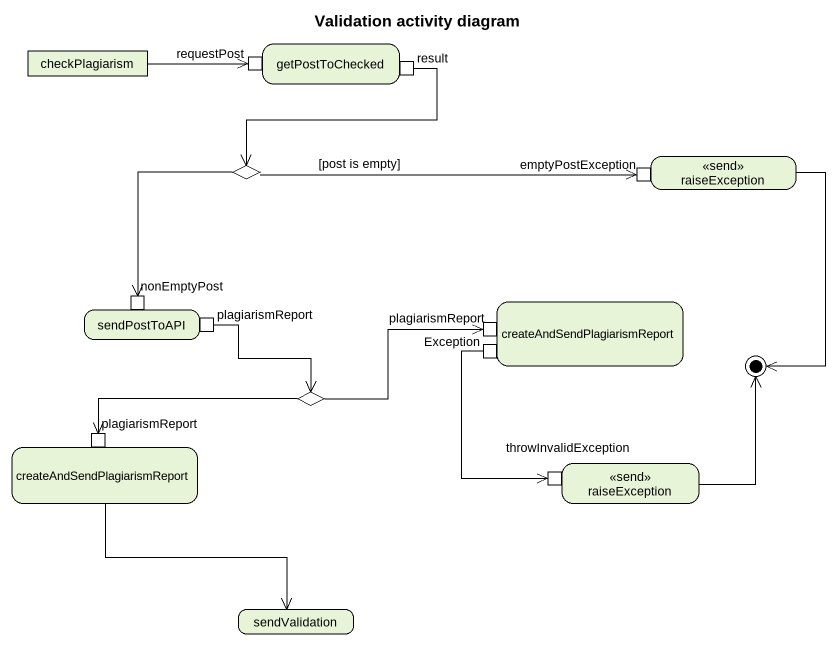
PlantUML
@startuml
title Validation activity diagram
hide empty description
state checkPlagiarism <<object>>
state getPostToChecked {
  state requestPost <<inputPin>>
  state result <<outputPin>>
}
state choice1 <<choice>>
state raiseException <<send>> {
  state emptyPostException <<inputPin>>
}
state sendPostToAPI {
  state nonEmptyPost <<inputPin>>
  state plagiarismReport <<outputPin>>
}
state "createAndSendPlagiarismReport" as createAndSendPlagiarismRepor {
  state "plagiarismReport" as plagiarismReport_2 <<inputPin>>
  state "Exception" as Exception_ <<outputPin>>
}
state choice2 <<choice>>
state "createAndSendPlagiarismReport" as createAndSendPlagiarismRepor_2 {
  state "plagiarismReport" as plagiarismReport_3 <<inputPin>>
}
state "raiseException" as raiseException_2 <<send>> {
  state throwInvalidException <<inputPin>>
}
state sendValidation
checkPlagiarism -right-> requestPost
result --> choice1
choice1 -right-> emptyPostException : [post is empty]
choice1 --> nonEmptyPost
plagiarismReport --> choice2
Exception_ --> throwInvalidException
choice2 -right-> plagiarismReport_2
choice2 -left-> plagiarismReport_3
createAndSendPlagiarismRepor_2 --> sendValidation
raiseException --> [*]
raiseException_2 -up-> [*]
@enduml
